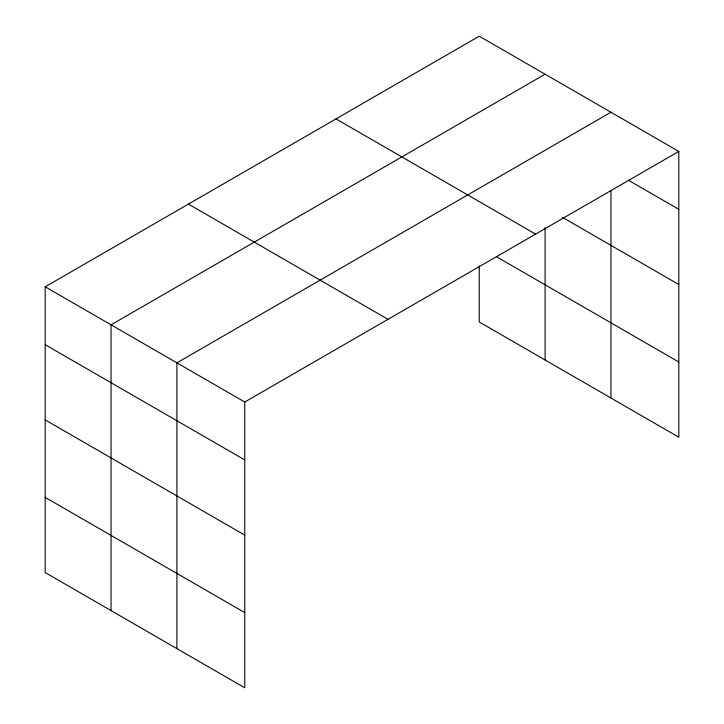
<?xml version="1.0" encoding="UTF-8"?>
<svg xmlns="http://www.w3.org/2000/svg" width="724" height="724" viewBox="0 0 724 724"><rect width="100%" height="100%" fill="white"/><g stroke="black" fill="none" stroke-linecap="round" stroke-linejoin="round"><path stroke-width="1.09" d="M479.243 265.862L479.243 321.981L678.813 437.196L678.813 151.425L479.243 36.2L45.187 286.804L45.187 572.575L244.757 687.8L244.757 402.019L45.187 286.804M545.1 74.219L111.044 324.823L111.044 610.604M610.956 112.247L176.9 362.842L176.9 648.623M244.757 402.019L678.813 151.425M628.405 180.222L678.813 209.317M562.53 217.39L678.813 284.523M336.008 118.899L535.57 234.114M496.673 256.848L678.813 362M188.43 204.105L387.992 319.32M45.187 344.696L244.757 459.921M45.187 419.902L244.757 535.117M45.187 497.379L244.757 612.604M610.956 190.349L610.956 398.028M545.1 227.535L545.1 360"/></g></svg>
